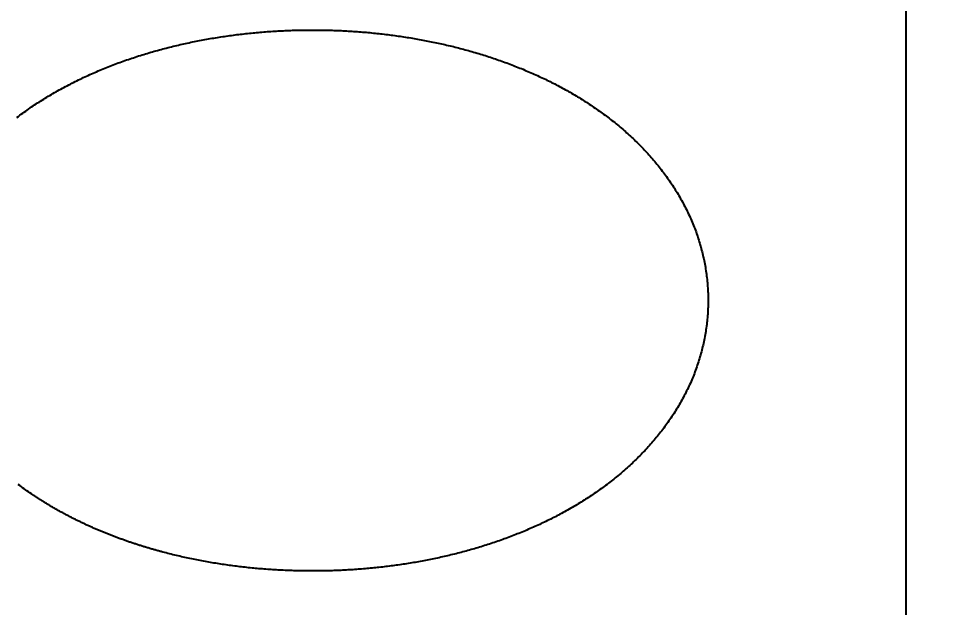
# Model space of a CAD drawing. Header units: millimetres. Extents: x 0 to 5600, y -67 to 2530.
# Drawn here: x 4130.13 to 4146.72, y 863.59 to 874.2 of the extents above; entities that cross this region are included whole.
import ezdxf
from ezdxf.lldxf.tags import DXFTag

# ---------------------------------------------------------------- set-up
doc = ezdxf.new("R2010")
doc.units = ezdxf.units.MM
for name, color, linetype in [('내부선 및 부속', 4, 'Continuous'), ('중심선', 1, 'DASHED'), ('치수선', 7, 'Continuous')]:
    doc.layers.add(name, color=color, linetype=linetype)
doc.styles.add('____', font='')
doc.styles.get('____').set_extended_font_data('굴림')
tags = doc.linetypes.add('DASHDOT', pattern=[70, 31, -13, 13, -13]).pattern_tags.tags
tags[10:11] = [DXFTag(74, 4), DXFTag(75, 0), DXFTag(340, '0'), DXFTag(46, 0.0), DXFTag(50, 0.0), DXFTag(44, 0.0), DXFTag(45, 0.0)]
tags[8:9] = [DXFTag(74, 4), DXFTag(75, 0), DXFTag(340, '0'), DXFTag(46, 0.0), DXFTag(50, 0.0), DXFTag(44, 0.0), DXFTag(45, 0.0)]
tags[6:7] = [DXFTag(74, 4), DXFTag(75, 0), DXFTag(340, '0'), DXFTag(46, 0.0), DXFTag(50, 0.0), DXFTag(44, 0.0), DXFTag(45, 0.0)]
tags[4:5] = [DXFTag(74, 4), DXFTag(75, 0), DXFTag(340, '0'), DXFTag(46, 0.0), DXFTag(50, 0.0), DXFTag(44, 0.0), DXFTag(45, 0.0)]
tags = doc.linetypes.add('DASHED', pattern=[25.72, 12.86, -12.86]).pattern_tags.tags
tags[6:7] = [DXFTag(74, 4), DXFTag(75, 0), DXFTag(340, '0'), DXFTag(46, 0.0), DXFTag(50, 0.0), DXFTag(44, 0.0), DXFTag(45, 0.0)]
tags[4:5] = [DXFTag(74, 4), DXFTag(75, 0), DXFTag(340, '0'), DXFTag(46, 0.0), DXFTag(50, 0.0), DXFTag(44, 0.0), DXFTag(45, 0.0)]
doc.dimstyles.new('MSADIM', dxfattribs={"dimtxt": 33, "dimasz": 17, "dimexe": 10, "dimexo": 7.5, "dimgap": 10, "dimtad": 0, "dimtih": 1, "dimtoh": 1, "dimdec": 0, "dimzin": 1, "dimdsep": 46, "dimtxsty": '____', "dimcen": 11.25, "dimadec": 0, "dimazin": 0, "dimtfac": 1, "dimtdec": 0, "dimtix": 1, "dimtmove": 0, "dimatfit": 3, "dimfxl": 1, "dimtolj": 1, "dimtzin": 1, "dimarcsym": 0})

# ---------------------------------------------------------------- blocks, each defined once
blk = doc.blocks.new('*D10')
at = {"layer": '치수선', "color": 0, "linetype": 'Continuous', "lineweight": -2, "transparency": 16777216}
for p, q in [((3996.713, 930.2), (3855.18, 930.2)), ((3865.18, 913.2), (3865.18, 603.033)), ((3865.18, 247.2), (3865.18, 557.367)), ((4163.713, 230.2), (3855.18, 230.2))]:
    blk.add_line(p, q, dxfattribs=at)
at = {"layer": '치수선', "color": 0, "linetype": 'Continuous', "transparency": 16777216}
for points in [[(3862.347, 913.2), (3868.014, 913.2), (3865.18, 930.2)], [(3862.347, 247.2), (3868.014, 247.2), (3865.18, 230.2)]]:
    blk.add_solid(points, dxfattribs=at)
at = {"layer": '치수선', "color": 0, "linetype": 'Continuous', "transparency": 16777216, "insert": (3865.18, 580.2), "char_height": 25, "attachment_point": 5, "style": '____'}
blk.add_mtext('\\A1;700', dxfattribs=at)

msp = doc.modelspace()

# ---------------------------------------------------------------- linework, layer by layer
at = {"layer": '내부선 및 부속', "linetype": 'Continuous', "flags": 128}
for points in [[(4130.107, 872.419), (4130.133, 872.438), (4130.159, 872.458), (4130.185, 872.477), (4130.211, 872.496), (4130.238, 872.515), (4130.264, 872.534), (4130.291, 872.553), (4130.317, 872.571), (4130.344, 872.59), (4130.371, 872.608), (4130.398, 872.626), (4130.425, 872.644), (4130.452, 872.662), (4130.479, 872.68), (4130.506, 872.697), (4130.533, 872.715), (4130.561, 872.732), (4130.588, 872.749), (4130.616, 872.767), (4130.644, 872.783), (4130.671, 872.8), (4130.699, 872.817), (4130.727, 872.833), (4130.755, 872.85), (4130.783, 872.866), (4130.812, 872.882), (4130.84, 872.898), (4130.868, 872.914), (4130.897, 872.93), (4130.925, 872.945), (4130.954, 872.961), (4130.982, 872.976), (4131.011, 872.991), (4131.04, 873.006), (4131.069, 873.021), (4131.098, 873.036), (4131.127, 873.051), (4131.156, 873.065), (4131.185, 873.08), (4131.214, 873.094), (4131.244, 873.108), (4131.273, 873.122), (4131.302, 873.136), (4131.332, 873.15), (4131.361, 873.164), (4131.391, 873.177), (4131.42, 873.191), (4131.45, 873.204), (4131.48, 873.217), (4131.48, 873.217), (4131.51, 873.23), (4131.539, 873.243), (4131.569, 873.256), (4131.599, 873.269), (4131.629, 873.281), (4131.659, 873.293), (4131.689, 873.306), (4131.72, 873.318), (4131.75, 873.33), (4131.78, 873.342), (4131.81, 873.354), (4131.84, 873.365), (4131.871, 873.377), (4131.901, 873.388), (4131.932, 873.4), (4131.962, 873.411), (4131.993, 873.422), (4132.023, 873.433), (4132.054, 873.444), (4132.084, 873.455), (4132.115, 873.465), (4132.146, 873.476), (4132.176, 873.486), (4132.207, 873.496), (4132.238, 873.507), (4132.269, 873.517), (4132.3, 873.527), (4132.331, 873.536), (4132.362, 873.546), (4132.393, 873.556), (4132.424, 873.565), (4132.455, 873.574), (4132.486, 873.584), (4132.517, 873.593), (4132.548, 873.602), (4132.579, 873.611), (4132.61, 873.62), (4132.642, 873.628), (4132.673, 873.637), (4132.704, 873.645), (4132.736, 873.654), (4132.767, 873.662), (4132.798, 873.67), (4132.83, 873.678), (4132.861, 873.686), (4132.893, 873.694), (4132.924, 873.701), (4132.956, 873.709), (4132.987, 873.717), (4133.019, 873.724), (4133.05, 873.731), (4133.082, 873.738), (4133.114, 873.745), (4133.145, 873.752), (4133.177, 873.759), (4133.209, 873.766), (4133.24, 873.773), (4133.272, 873.779), (4133.304, 873.786), (4133.336, 873.792), (4133.368, 873.798), (4133.399, 873.804), (4133.431, 873.811), (4133.463, 873.816), (4133.495, 873.822), (4133.527, 873.828), (4133.559, 873.834), (4133.591, 873.839), (4133.623, 873.845), (4133.655, 873.85), (4133.687, 873.855), (4133.719, 873.86), (4133.751, 873.865), (4133.783, 873.87), (4133.815, 873.875), (4133.847, 873.88), (4133.879, 873.885), (4133.911, 873.889), (4133.943, 873.894), (4133.975, 873.898), (4134.007, 873.902), (4134.04, 873.906), (4134.072, 873.911), (4134.104, 873.915), (4134.136, 873.918), (4134.168, 873.922), (4134.2, 873.926), (4134.233, 873.929), (4134.265, 873.933), (4134.297, 873.936), (4134.329, 873.94), (4134.362, 873.943), (4134.394, 873.946), (4134.426, 873.949), (4134.458, 873.952), (4134.491, 873.955), (4134.523, 873.957), (4134.555, 873.96), (4134.588, 873.962), (4134.62, 873.965), (4134.62, 873.965), (4134.652, 873.967), (4134.685, 873.969), (4134.717, 873.971), (4134.749, 873.974), (4134.782, 873.975), (4134.814, 873.977), (4134.847, 873.979), (4134.879, 873.981), (4134.911, 873.982), (4134.944, 873.984), (4134.976, 873.985), (4135.009, 873.986), (4135.041, 873.988), (4135.073, 873.989), (4135.106, 873.99), (4135.138, 873.991), (4135.171, 873.991), (4135.203, 873.992), (4135.235, 873.993), (4135.268, 873.993), (4135.3, 873.994), (4135.333, 873.994), (4135.365, 873.994), (4135.398, 873.994), (4135.43, 873.994), (4135.462, 873.994), (4135.495, 873.994), (4135.527, 873.994), (4135.56, 873.994), (4135.592, 873.993), (4135.625, 873.993), (4135.657, 873.992), (4135.689, 873.992), (4135.722, 873.991), (4135.754, 873.99), (4135.787, 873.989), (4135.819, 873.988), (4135.852, 873.987), (4135.884, 873.986), (4135.916, 873.984), (4135.949, 873.983), (4135.981, 873.981), (4136.014, 873.98), (4136.046, 873.978), (4136.078, 873.976), (4136.111, 873.974), (4136.143, 873.972), (4136.175, 873.97), (4136.208, 873.968), (4136.24, 873.965), (4136.272, 873.963), (4136.305, 873.961), (4136.337, 873.958), (4136.369, 873.955), (4136.402, 873.953), (4136.434, 873.95), (4136.466, 873.947), (4136.499, 873.944), (4136.531, 873.94), (4136.563, 873.937), (4136.595, 873.934), (4136.628, 873.93), (4136.66, 873.927), (4136.692, 873.923), (4136.724, 873.919), (4136.756, 873.916), (4136.789, 873.912), (4136.821, 873.908), (4136.853, 873.904), (4136.885, 873.899), (4136.917, 873.895), (4136.949, 873.891), (4136.981, 873.886), (4137.013, 873.881), (4137.045, 873.877), (4137.077, 873.872), (4137.109, 873.867), (4137.141, 873.862), (4137.173, 873.857), (4137.173, 873.857)], [(4137.173, 873.857), (4137.204, 873.852), (4137.235, 873.847), (4137.266, 873.841), (4137.297, 873.836), (4137.328, 873.831), (4137.359, 873.825), (4137.39, 873.82), (4137.421, 873.814), (4137.452, 873.808), (4137.482, 873.802), (4137.513, 873.796), (4137.544, 873.79), (4137.575, 873.784), (4137.606, 873.778), (4137.637, 873.771), (4137.667, 873.765), (4137.698, 873.758), (4137.729, 873.752), (4137.76, 873.745), (4137.79, 873.738), (4137.821, 873.731), (4137.852, 873.724), (4137.882, 873.717), (4137.913, 873.709), (4137.944, 873.702), (4137.974, 873.695), (4138.005, 873.687), (4138.035, 873.679), (4138.066, 873.671), (4138.096, 873.664), (4138.127, 873.656), (4138.157, 873.648), (4138.188, 873.639), (4138.218, 873.631), (4138.248, 873.623), (4138.279, 873.614), (4138.309, 873.606), (4138.339, 873.597), (4138.369, 873.588), (4138.4, 873.579), (4138.43, 873.57), (4138.46, 873.561), (4138.49, 873.552), (4138.52, 873.542), (4138.55, 873.533), (4138.58, 873.523), (4138.61, 873.514), (4138.64, 873.504), (4138.67, 873.494), (4138.7, 873.484), (4138.73, 873.474), (4138.759, 873.464), (4138.789, 873.453), (4138.819, 873.443), (4138.848, 873.433), (4138.878, 873.422), (4138.908, 873.411), (4138.937, 873.4), (4138.967, 873.389), (4138.996, 873.378), (4139.025, 873.367), (4139.055, 873.356), (4139.084, 873.344), (4139.113, 873.333), (4139.143, 873.321), (4139.172, 873.309), (4139.201, 873.298), (4139.23, 873.286), (4139.259, 873.273), (4139.288, 873.261), (4139.317, 873.249), (4139.346, 873.237), (4139.375, 873.224), (4139.403, 873.211), (4139.432, 873.199), (4139.461, 873.186), (4139.489, 873.173), (4139.518, 873.159), (4139.546, 873.146), (4139.575, 873.133), (4139.603, 873.119), (4139.632, 873.106), (4139.66, 873.092), (4139.688, 873.078), (4139.716, 873.064), (4139.744, 873.05), (4139.772, 873.036), (4139.8, 873.022), (4139.828, 873.007), (4139.856, 872.993), (4139.884, 872.978), (4139.912, 872.963), (4139.939, 872.948), (4139.967, 872.933), (4139.994, 872.918), (4140.022, 872.903), (4140.049, 872.887), (4140.076, 872.872), (4140.104, 872.856), (4140.131, 872.84), (4140.131, 872.84), (4140.158, 872.824), (4140.185, 872.808), (4140.212, 872.792), (4140.238, 872.776), (4140.265, 872.76), (4140.292, 872.743), (4140.318, 872.726), (4140.345, 872.709), (4140.371, 872.693), (4140.398, 872.675), (4140.424, 872.658), (4140.45, 872.641), (4140.476, 872.623), (4140.502, 872.606), (4140.528, 872.588), (4140.554, 872.57), (4140.58, 872.552), (4140.605, 872.534), (4140.631, 872.516), (4140.656, 872.498), (4140.682, 872.479), (4140.707, 872.46), (4140.732, 872.442), (4140.757, 872.423), (4140.782, 872.404), (4140.807, 872.384), (4140.832, 872.365), (4140.857, 872.346), (4140.881, 872.326), (4140.906, 872.306), (4140.93, 872.286), (4140.954, 872.266), (4140.978, 872.246), (4141.002, 872.226), (4141.026, 872.205), (4141.05, 872.185), (4141.074, 872.164), (4141.097, 872.143), (4141.121, 872.122), (4141.144, 872.101), (4141.167, 872.08), (4141.19, 872.059), (4141.213, 872.037), (4141.236, 872.016), (4141.259, 871.994), (4141.281, 871.972), (4141.304, 871.95), (4141.326, 871.928), (4141.348, 871.905), (4141.37, 871.883), (4141.392, 871.86), (4141.413, 871.837), (4141.435, 871.814), (4141.456, 871.791), (4141.478, 871.768), (4141.499, 871.745), (4141.52, 871.721), (4141.541, 871.698), (4141.561, 871.674), (4141.582, 871.65), (4141.602, 871.626), (4141.622, 871.602), (4141.642, 871.577), (4141.662, 871.553), (4141.682, 871.528), (4141.701, 871.504), (4141.721, 871.479), (4141.74, 871.454), (4141.759, 871.429), (4141.778, 871.403), (4141.797, 871.378), (4141.815, 871.353), (4141.833, 871.327), (4141.852, 871.301), (4141.87, 871.275), (4141.887, 871.249), (4141.905, 871.223), (4141.922, 871.197), (4141.94, 871.17), (4141.957, 871.144), (4141.973, 871.117), (4141.99, 871.091), (4142.006, 871.064), (4142.023, 871.037), (4142.039, 871.01), (4142.055, 870.983), (4142.07, 870.955), (4142.086, 870.928), (4142.101, 870.9), (4142.116, 870.873), (4142.13, 870.845), (4142.145, 870.817), (4142.159, 870.789), (4142.173, 870.761), (4142.187, 870.733), (4142.201, 870.704), (4142.214, 870.676), (4142.228, 870.647), (4142.241, 870.619), (4142.253, 870.59), (4142.253, 870.59), (4142.266, 870.561), (4142.278, 870.532), (4142.29, 870.503), (4142.302, 870.474), (4142.313, 870.445), (4142.325, 870.416), (4142.336, 870.386), (4142.347, 870.357), (4142.357, 870.327), (4142.368, 870.298), (4142.378, 870.268), (4142.388, 870.238), (4142.397, 870.208), (4142.407, 870.178), (4142.416, 870.148), (4142.424, 870.118), (4142.433, 870.088), (4142.441, 870.057), (4142.449, 870.027), (4142.457, 869.997), (4142.465, 869.966), (4142.472, 869.936), (4142.479, 869.905), (4142.486, 869.874), (4142.492, 869.844), (4142.498, 869.813), (4142.504, 869.782), (4142.51, 869.751), (4142.516, 869.72), (4142.521, 869.689), (4142.526, 869.658), (4142.53, 869.627), (4142.535, 869.596), (4142.539, 869.565), (4142.542, 869.534), (4142.546, 869.502), (4142.549, 869.471), (4142.552, 869.44), (4142.555, 869.409), (4142.557, 869.377), (4142.559, 869.346), (4142.561, 869.315), (4142.563, 869.283), (4142.564, 869.252), (4142.565, 869.22), (4142.566, 869.189), (4142.566, 869.158), (4142.567, 869.126), (4142.566, 869.095), (4142.566, 869.063), (4142.565, 869.032), (4142.564, 869.001), (4142.563, 868.969), (4142.562, 868.938), (4142.56, 868.906), (4142.558, 868.875), (4142.556, 868.844), (4142.553, 868.812), (4142.55, 868.781), (4142.547, 868.75), (4142.544, 868.719), (4142.54, 868.687), (4142.536, 868.656), (4142.532, 868.625), (4142.527, 868.594), (4142.522, 868.563), (4142.517, 868.532), (4142.512, 868.501), (4142.506, 868.47), (4142.5, 868.439), (4142.494, 868.409), (4142.488, 868.378), (4142.481, 868.347), (4142.474, 868.316), (4142.467, 868.286), (4142.46, 868.255), (4142.452, 868.225), (4142.444, 868.195), (4142.436, 868.164), (4142.427, 868.134), (4142.418, 868.104), (4142.409, 868.074), (4142.4, 868.044), (4142.391, 868.014), (4142.381, 867.984), (4142.371, 867.954), (4142.361, 867.925), (4142.35, 867.895), (4142.339, 867.865), (4142.328, 867.836), (4142.317, 867.807), (4142.306, 867.777), (4142.294, 867.748), (4142.282, 867.719), (4142.27, 867.69), (4142.257, 867.661), (4142.245, 867.633), (4142.232, 867.604), (4142.219, 867.576), (4142.205, 867.547), (4142.205, 867.547), (4142.192, 867.519), (4142.178, 867.491), (4142.164, 867.462), (4142.15, 867.434), (4142.135, 867.407), (4142.121, 867.379), (4142.106, 867.351), (4142.091, 867.324), (4142.076, 867.296), (4142.06, 867.269), (4142.044, 867.242), (4142.029, 867.215), (4142.012, 867.188), (4141.996, 867.161), (4141.98, 867.134), (4141.963, 867.108), (4141.946, 867.081), (4141.929, 867.055), (4141.912, 867.029), (4141.894, 867.002), (4141.877, 866.976), (4141.859, 866.951), (4141.841, 866.925), (4141.823, 866.899), (4141.804, 866.874), (4141.786, 866.849), (4141.767, 866.823), (4141.748, 866.798), (4141.729, 866.773), (4141.71, 866.749), (4141.69, 866.724), (4141.671, 866.699), (4141.651, 866.675), (4141.631, 866.651), (4141.611, 866.626), (4141.591, 866.602), (4141.57, 866.579), (4141.55, 866.555), (4141.529, 866.531), (4141.508, 866.508), (4141.487, 866.484), (4141.466, 866.461), (4141.444, 866.438), (4141.423, 866.415), (4141.401, 866.392), (4141.379, 866.37), (4141.357, 866.347), (4141.335, 866.325), (4141.313, 866.302), (4141.291, 866.28), (4141.268, 866.258), (4141.246, 866.236), (4141.223, 866.215), (4141.2, 866.193), (4141.177, 866.172), (4141.154, 866.15), (4141.131, 866.129), (4141.107, 866.108), (4141.084, 866.087), (4141.06, 866.066), (4141.036, 866.046), (4141.013, 866.025), (4140.989, 866.005), (4140.965, 865.984), (4140.94, 865.964), (4140.916, 865.944), (4140.892, 865.925), (4140.867, 865.905), (4140.842, 865.885), (4140.818, 865.866), (4140.793, 865.847), (4140.768, 865.828), (4140.743, 865.809), (4140.718, 865.79), (4140.692, 865.771), (4140.667, 865.752), (4140.642, 865.734), (4140.616, 865.716), (4140.591, 865.697), (4140.565, 865.679), (4140.539, 865.661), (4140.513, 865.644), (4140.487, 865.626), (4140.461, 865.608), (4140.435, 865.591), (4140.409, 865.574), (4140.382, 865.557), (4140.356, 865.54), (4140.33, 865.523), (4140.303, 865.506), (4140.276, 865.489), (4140.25, 865.473), (4140.223, 865.457), (4140.196, 865.44), (4140.169, 865.424), (4140.142, 865.408), (4140.115, 865.392), (4140.088, 865.377), (4140.06, 865.361), (4140.033, 865.346), (4140.033, 865.346), (4140.006, 865.33), (4139.978, 865.315), (4139.951, 865.3), (4139.923, 865.285), (4139.895, 865.27), (4139.868, 865.255), (4139.84, 865.241), (4139.812, 865.226), (4139.784, 865.212), (4139.756, 865.198), (4139.728, 865.184), (4139.7, 865.17), (4139.672, 865.156), (4139.643, 865.142), (4139.615, 865.128), (4139.587, 865.115), (4139.558, 865.101), (4139.53, 865.088), (4139.501, 865.075), (4139.473, 865.062), (4139.444, 865.049), (4139.416, 865.036), (4139.387, 865.024), (4139.358, 865.011), (4139.329, 864.999), (4139.3, 864.986), (4139.272, 864.974), (4139.243, 864.962), (4139.214, 864.95), (4139.184, 864.938), (4139.155, 864.926), (4139.126, 864.915), (4139.097, 864.903), (4139.068, 864.892), (4139.038, 864.88), (4139.009, 864.869), (4138.98, 864.858), (4138.95, 864.847), (4138.921, 864.836), (4138.891, 864.825), (4138.862, 864.815), (4138.832, 864.804), (4138.803, 864.794), (4138.773, 864.783), (4138.743, 864.773), (4138.714, 864.763), (4138.684, 864.753), (4138.654, 864.743), (4138.624, 864.733), (4138.594, 864.724), (4138.565, 864.714), (4138.535, 864.705), (4138.505, 864.695), (4138.475, 864.686), (4138.445, 864.677), (4138.415, 864.668), (4138.385, 864.659), (4138.354, 864.65), (4138.324, 864.641), (4138.294, 864.633), (4138.264, 864.624), (4138.234, 864.616), (4138.203, 864.607), (4138.173, 864.599), (4138.143, 864.591), (4138.112, 864.583), (4138.082, 864.575), (4138.052, 864.567), (4138.021, 864.56), (4137.991, 864.552), (4137.96, 864.544), (4137.93, 864.537), (4137.899, 864.53), (4137.869, 864.522), (4137.838, 864.515), (4137.808, 864.508), (4137.777, 864.501), (4137.746, 864.495), (4137.716, 864.488), (4137.685, 864.481), (4137.654, 864.475), (4137.624, 864.468), (4137.593, 864.462), (4137.562, 864.456), (4137.531, 864.45), (4137.501, 864.443), (4137.47, 864.438), (4137.439, 864.432), (4137.408, 864.426), (4137.377, 864.42), (4137.346, 864.415), (4137.315, 864.409), (4137.284, 864.404), (4137.254, 864.399), (4137.223, 864.393), (4137.192, 864.388), (4137.161, 864.383), (4137.13, 864.378), (4137.099, 864.373), (4137.068, 864.369), (4137.068, 864.369), (4137.037, 864.364), (4137.006, 864.36), (4136.974, 864.355), (4136.943, 864.351), (4136.912, 864.346), (4136.881, 864.342), (4136.85, 864.338), (4136.819, 864.334), (4136.788, 864.33), (4136.757, 864.327), (4136.725, 864.323), (4136.694, 864.319), (4136.663, 864.316), (4136.632, 864.312), (4136.601, 864.309), (4136.57, 864.306), (4136.538, 864.302), (4136.507, 864.299), (4136.476, 864.296), (4136.445, 864.293), (4136.413, 864.291), (4136.382, 864.288), (4136.351, 864.285), (4136.32, 864.283), (4136.288, 864.28), (4136.257, 864.278), (4136.226, 864.276), (4136.194, 864.274), (4136.163, 864.271), (4136.132, 864.269), (4136.101, 864.267), (4136.069, 864.266), (4136.038, 864.264), (4136.007, 864.262), (4135.975, 864.261), (4135.944, 864.259), (4135.913, 864.258), (4135.881, 864.257), (4135.85, 864.255), (4135.819, 864.254), (4135.787, 864.253), (4135.756, 864.252), (4135.725, 864.251), (4135.693, 864.251), (4135.662, 864.25), (4135.63, 864.249), (4135.599, 864.249), (4135.568, 864.248), (4135.536, 864.248), (4135.505, 864.248), (4135.474, 864.248), (4135.442, 864.248), (4135.411, 864.248), (4135.379, 864.248), (4135.348, 864.248), (4135.317, 864.248), (4135.285, 864.249), (4135.254, 864.249), (4135.222, 864.25), (4135.191, 864.25), (4135.16, 864.251), (4135.128, 864.252), (4135.097, 864.253), (4135.065, 864.254), (4135.034, 864.255), (4135.003, 864.256), (4134.971, 864.257), (4134.94, 864.259), (4134.908, 864.26), (4134.877, 864.262), (4134.846, 864.263), (4134.814, 864.265), (4134.783, 864.267), (4134.751, 864.269), (4134.72, 864.27), (4134.689, 864.273), (4134.657, 864.275), (4134.626, 864.277), (4134.594, 864.279), (4134.563, 864.282), (4134.532, 864.284), (4134.5, 864.287), (4134.469, 864.289), (4134.438, 864.292), (4134.406, 864.295), (4134.375, 864.298), (4134.344, 864.301), (4134.312, 864.304), (4134.281, 864.307), (4134.25, 864.311), (4134.219, 864.314), (4134.187, 864.318), (4134.156, 864.321), (4134.125, 864.325), (4134.094, 864.329), (4134.062, 864.333), (4134.031, 864.337), (4134, 864.341), (4133.969, 864.345), (4133.938, 864.349), (4133.938, 864.349), (4133.906, 864.353), (4133.875, 864.358), (4133.844, 864.362), (4133.813, 864.367), (4133.782, 864.372), (4133.751, 864.376), (4133.72, 864.381), (4133.689, 864.386), (4133.658, 864.391), (4133.627, 864.397), (4133.596, 864.402), (4133.565, 864.407), (4133.534, 864.413), (4133.503, 864.418), (4133.472, 864.424), (4133.441, 864.43), (4133.41, 864.435), (4133.379, 864.441), (4133.348, 864.447), (4133.318, 864.454), (4133.287, 864.46), (4133.256, 864.466), (4133.225, 864.473), (4133.195, 864.479), (4133.164, 864.486), (4133.133, 864.492), (4133.103, 864.499), (4133.072, 864.506), (4133.041, 864.513), (4133.011, 864.52), (4132.98, 864.527), (4132.95, 864.535), (4132.919, 864.542), (4132.889, 864.55), (4132.858, 864.557), (4132.828, 864.565), (4132.797, 864.573), (4132.767, 864.581), (4132.737, 864.589), (4132.737, 864.589)], [(4130.394, 865.618), (4130.367, 865.637), (4130.34, 865.655), (4130.314, 865.673), (4130.287, 865.692), (4130.261, 865.711), (4130.234, 865.729), (4130.208, 865.748), (4130.182, 865.768), (4130.156, 865.787), (4130.13, 865.806)], [(4132.737, 864.589), (4132.721, 864.593), (4132.706, 864.597), (4132.69, 864.601), (4132.674, 864.605), (4132.659, 864.609), (4132.643, 864.614), (4132.628, 864.618), (4132.612, 864.622), (4132.597, 864.627), (4132.581, 864.631), (4132.566, 864.636), (4132.55, 864.64), (4132.535, 864.644), (4132.519, 864.649), (4132.504, 864.653), (4132.488, 864.658), (4132.473, 864.663), (4132.457, 864.667), (4132.442, 864.672), (4132.426, 864.676), (4132.411, 864.681), (4132.396, 864.686), (4132.38, 864.691), (4132.365, 864.695), (4132.349, 864.7), (4132.334, 864.705), (4132.318, 864.71), (4132.303, 864.715), (4132.288, 864.72), (4132.272, 864.725), (4132.257, 864.73), (4132.242, 864.735), (4132.226, 864.74), (4132.211, 864.745), (4132.196, 864.75), (4132.18, 864.755), (4132.165, 864.76), (4132.15, 864.765), (4132.134, 864.77), (4132.119, 864.776), (4132.104, 864.781), (4132.089, 864.786), (4132.073, 864.792), (4132.058, 864.797), (4132.043, 864.802), (4132.028, 864.808), (4132.012, 864.813), (4131.997, 864.819), (4131.982, 864.824), (4131.967, 864.83), (4131.951, 864.835), (4131.936, 864.841), (4131.921, 864.846), (4131.906, 864.852), (4131.891, 864.858), (4131.876, 864.863), (4131.86, 864.869), (4131.845, 864.875), (4131.83, 864.881), (4131.815, 864.886), (4131.8, 864.892), (4131.785, 864.898), (4131.77, 864.904), (4131.755, 864.91), (4131.74, 864.916), (4131.725, 864.922), (4131.71, 864.928), (4131.695, 864.934), (4131.68, 864.94), (4131.665, 864.946), (4131.65, 864.953), (4131.635, 864.959), (4131.62, 864.965), (4131.605, 864.971), (4131.59, 864.978), (4131.575, 864.984), (4131.56, 864.99), (4131.545, 864.997), (4131.53, 865.003), (4131.515, 865.009), (4131.501, 865.016), (4131.486, 865.022), (4131.471, 865.029), (4131.456, 865.035), (4131.441, 865.042), (4131.426, 865.049), (4131.412, 865.055), (4131.397, 865.062), (4131.382, 865.069), (4131.367, 865.075), (4131.353, 865.082), (4131.338, 865.089), (4131.323, 865.096), (4131.309, 865.103), (4131.294, 865.11), (4131.279, 865.117), (4131.265, 865.124), (4131.25, 865.131), (4131.236, 865.138), (4131.221, 865.145), (4131.221, 865.145), (4131.206, 865.152), (4131.192, 865.159), (4131.177, 865.166), (4131.163, 865.173), (4131.148, 865.18), (4131.134, 865.188), (4131.119, 865.195), (4131.105, 865.202), (4131.091, 865.21), (4131.076, 865.217), (4131.062, 865.224), (4131.047, 865.232), (4131.033, 865.239), (4131.019, 865.247), (4131.004, 865.254), (4130.99, 865.262), (4130.976, 865.27), (4130.961, 865.277), (4130.947, 865.285), (4130.933, 865.293), (4130.919, 865.3), (4130.905, 865.308), (4130.89, 865.316), (4130.876, 865.324), (4130.862, 865.332), (4130.848, 865.339), (4130.834, 865.347), (4130.82, 865.355), (4130.806, 865.363), (4130.792, 865.371), (4130.778, 865.379), (4130.764, 865.387), (4130.75, 865.396), (4130.736, 865.404), (4130.722, 865.412), (4130.708, 865.42), (4130.694, 865.428), (4130.68, 865.437), (4130.666, 865.445), (4130.652, 865.453), (4130.639, 865.462), (4130.625, 865.47), (4130.611, 865.479), (4130.597, 865.487), (4130.584, 865.496), (4130.57, 865.504), (4130.556, 865.513), (4130.543, 865.521), (4130.529, 865.53), (4130.515, 865.539), (4130.502, 865.547), (4130.488, 865.556), (4130.475, 865.565), (4130.461, 865.574), (4130.448, 865.583), (4130.434, 865.592), (4130.421, 865.601), (4130.407, 865.609), (4130.394, 865.618), (4130.394, 865.618)]]:
    msp.add_lwpolyline(points, dxfattribs=at)
at = {"layer": '중심선', "linetype": 'DASHDOT'}
msp.add_line((4146.133, 635.201), (4146.133, 1083.286), dxfattribs=at)

# ---------------------------------------------------------------- dimensions: what is measured, and where the dimension line sits
at = {"layer": '치수선', "linetype": 'Continuous'}
dim = msp.add_linear_dim(base=(3865.18, 230.2), p1=(4004.213, 930.2), p2=(4171.213, 230.2), angle=90, dimstyle='MSADIM', override={"dimtxt": 25}, dxfattribs=at)
dim.commit()
dim.dimension.update_dxf_attribs({"geometry": '*D10', "text_midpoint": (3865.18, 580.2)})

doc.saveas('drawing.dxf')
